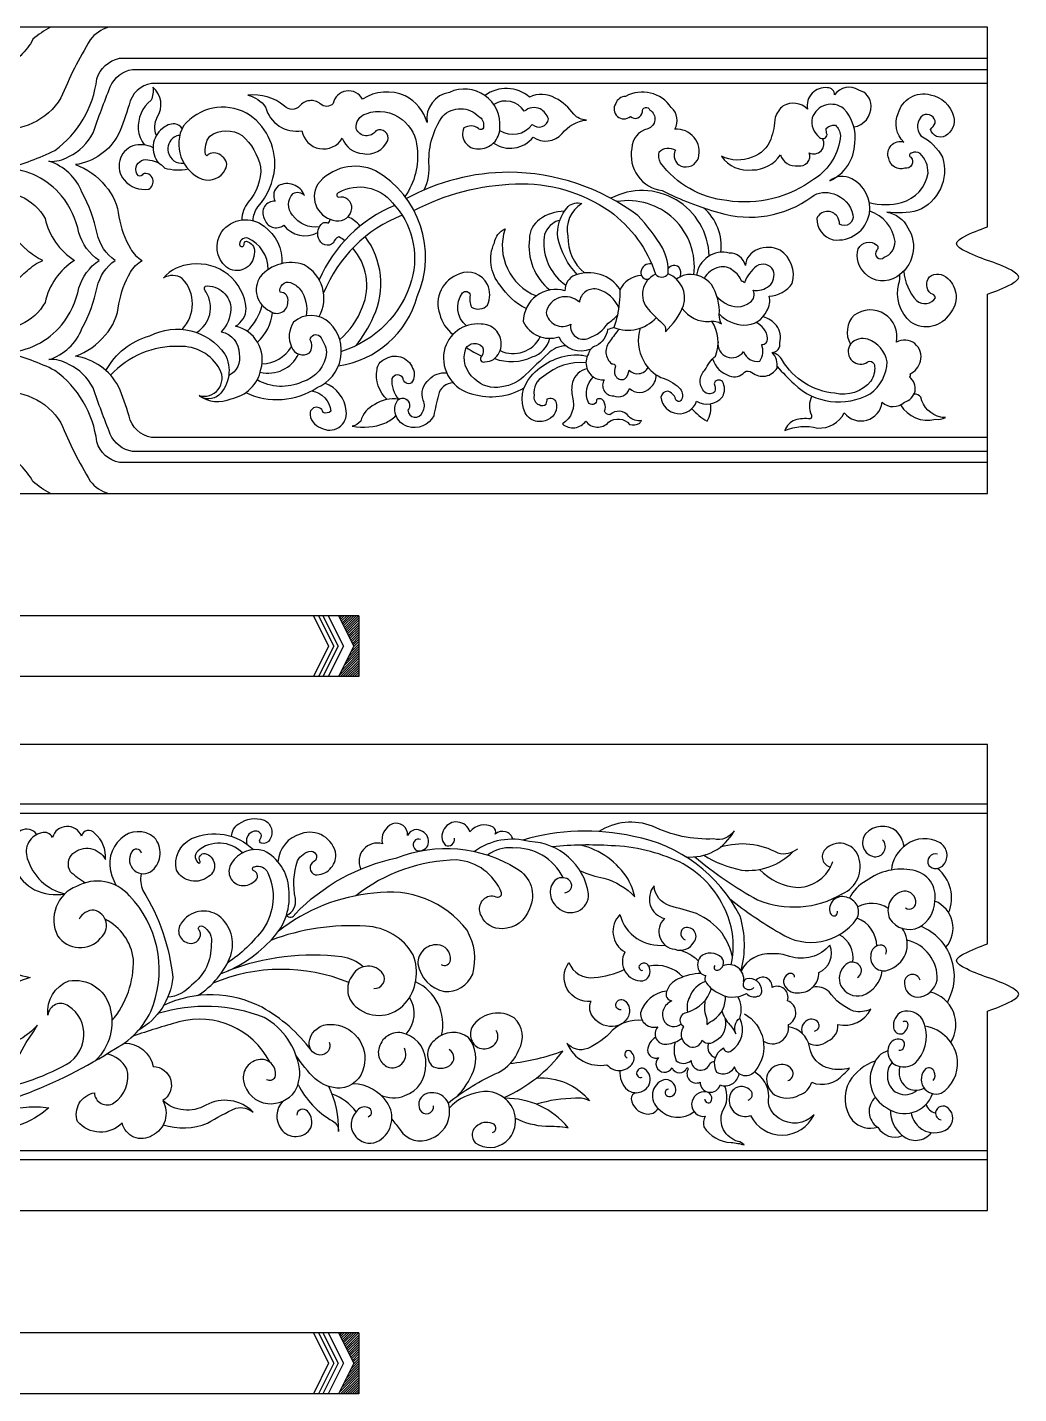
# Model space of a CAD drawing. Extents: x -66030 to 95157, y -13132 to 45879.
# Drawn here: x -49981 to -48918, y 3182 to 4647 of the extents above; entities that cross this region are included whole.
import ezdxf

# ---------------------------------------------------------------- set-up
doc = ezdxf.new("R2010")
doc.units = 0
doc.header["$LTSCALE"] = 100
doc.header["$MEASUREMENT"] = 0
for name, color, linetype in [('3', 11, 'CONTINUOUS'), ('4', 121, 'CONTINUOUS'), ('BH', 21, 'CONTINUOUS')]:
    doc.layers.add(name, color=color, linetype=linetype)

# ---------------------------------------------------------------- blocks, each defined once
blk = doc.blocks.new('A$C25FC26D3')
at = {"layer": '3'}
for points in [[(1445.2, 500, 0.063901), (1426.2, 487.1, -0.077338), (1413.1, 469.9, -0.279487), (1356.4, 453.8, -0.42052), (1261.9, 415.9, -0.234059), (1206.7, 384.8, -0.234059)], [(1507.2, 500, 0.154881), (1487.6, 486.6, 0.038949), (1456.3, 424.2, -0.304491), (1385.5, 391.7, -0.320051), (1336.3, 358.4, -0.229609), (1386.6, 319.5, -0.234101), (1413.3, 318.6, -0.168456), (1439.2, 295, 0.194025), (1470.7, 250, 0.194025), (1439.2, 205, -0.168456), (1413.3, 181.4, -0.234101), (1386.6, 180.5, -0.229609), (1336.3, 141.6, -0.320051), (1385.5, 108.3, -0.304491), (1456.3, 75.8, 0.038949), (1487.6, 13.4, 0.154881), (1507.2, 0)], [(2450, 0), (2450, 214, 0.033865), (2475.6, 224.6, 0.043189), (2481.4, 228.7, 0.176583), (2483.3, 232, 0.176583), (2481.4, 235.3, 0.043189), (2475.6, 239.4, 0.033865), (2450, 250, -0.033865), (2424.4, 260.6, -0.043189), (2418.6, 264.7, -0.176583), (2416.7, 268, -0.176583), (2418.6, 271.3, -0.043189), (2424.4, 275.4, -0.033865), (2450, 286), (2450, 500)], [(2450, 33.2), (1519, 33.2, -0.271564), (1494.7, 55.3, 0.209536), (1449.7, 132, 0.054204), (1398, 151.2, 0.207878), (1457, 180.7, 0.118708), (1475.5, 220.5, -0.169057), (1497.1, 250, -0.169057), (1475.5, 279.5, 0.118708), (1457, 319.3, 0.207878), (1398, 348.8, 0.054204), (1449.7, 368, 0.209536), (1494.7, 444.7, -0.271564), (1519, 466.8), (2450, 466.8)], [(2450, 45.2), (1532.9, 45.2, -0.259185), (1509.2, 63.7, -0.012085), (1490.7, 113.3, 0.172957), (1464.7, 138.4, 0.170644), (1443.3, 143.6, 0.226766), (1478.8, 176.9, 0.071852), (1495.1, 221.3, -0.186224), (1514.3, 250, -0.186224), (1495.1, 278.7, 0.071852), (1478.8, 323.1, 0.226766), (1443.3, 356.4, 0.170644), (1464.7, 361.6, 0.172957), (1490.7, 386.7, -0.012085), (1509.2, 436.3, -0.259185), (1532.9, 454.8), (2450, 454.8)], [(2450, 439.8), (1553.5, 439.8, 0.31053), (1529.3, 416.9, -0.030939), (1518.1, 385.3, -0.237288), (1471.7, 352.7, -0.141304), (1503.8, 330, -0.162066), (1518.4, 296.7, 0.091476), (1530.8, 262.7, 0.14586), (1543.5, 250)], [(1558.6, 384.1, -0.213533), (1559.6, 403.7, 0.376344), (1554.8, 435.7, -0.150487), (1552.9, 421.8, 0.248638), (1539.2, 390.5, 0.143676), (1545.8, 373.8, 0.143676)], [(1845.8, 325.6, 0.134894), (1850.9, 354.8, -0.160294), (1865.7, 404.8, -0.420187), (1904.3, 404.4, -0.317639), (1909.4, 394.2, -0.849942), (1903.9, 391.6, 0.298764), (1888.2, 392.1, 0.554036), (1903.9, 369.6, 0.42989), (1926.8, 392.1, 0.58171), (1872.9, 430.2, 0.411809), (1848.8, 398, 0.214338), (1825.4, 426.4, 0.253833), (1779.6, 423, 0.702465), (1748.2, 418.3, -0.413817), (1734.3, 417.9, 0.421533), (1712.2, 415.4, -0.421635), (1696.1, 415.4, 0.204254), (1656.6, 427.2, -0.185609), (1675.7, 414.5, 0.393751), (1714.7, 389.1, 0.701255), (1758, 381.1, 0.309267), (1780.1, 364.5, 0.340997), (1806.8, 378.5, 0.668349), (1794.1, 389.1, -0.605903), (1772.8, 391.2, -0.365794), (1783.5, 407.3, -0.27201), (1822, 401, -0.219736), (1838.2, 370.5, -0.185843), (1825.1, 318.6)], [(1920.2, 375.9, 0.398276), (1962.7, 382.3, 0.392407), (1993.6, 386, -0.200283), (2019.7, 400.5, -0.200654), (2006.2, 406.7, 0.114422), (1986.4, 424.1, 0.238724), (1958.7, 425.2, 0.350836), (1911, 426.8)], [(2306.6, 393.1, 0.375928), (2325, 415.7, 0.346821), (2311.7, 432.6, 0.399856), (2285.8, 427.7, 0.439976), (2278.4, 435.1, 0.51266), (2256.8, 412.3, 0.331056), (2230.9, 415.7, 0.145097), (2222, 403.4, -0.07437), (2217.4, 380, -0.236457), (2197.6, 360.9, -0.224187), (2164.6, 361.8, 0.285109), (2197.6, 347, 0.249242), (2227.9, 363.3, 0.389085), (2246.7, 351.6, 0.597111), (2258.7, 365.5, 0.752816), (2273, 380.6)], [(2323.1, 312, 0.128695), (2357.6, 312.2, 0.299639), (2386.1, 343.7, 0.208807), (2377.6, 364.7, 0.290671), (2368.5, 365, 0.902692), (2367.8, 360.6, -0.694522), (2361.3, 348.8, -0.449502), (2344.1, 359.3, -0.643597), (2360.3, 376.9, -0.32547), (2354.2, 407.7, -0.414933), (2388.5, 427.7, -0.288434), (2413.5, 404.6, -0.344732), (2404.7, 383.7, -0.501188), (2388.8, 390.4, 0.039024), (2393.9, 397.2, 0.547834), (2380.7, 405.7, 0.41281), (2378.3, 383.7, -0.145937), (2401.7, 360.6, -0.38769), (2374.9, 303.4, -0.085067), (2342, 301.7, -0.248769), (2364.4, 285.1, -0.420492), (2352.5, 232.4, -0.360915), (2318.7, 236, -0.287271), (2311.3, 262.6, -0.484361), (2331.1, 266.5, -0.489561), (2331.1, 261.1, 0.977299), (2339.2, 253.4, 0.317258), (2350.7, 270.3, 0.286709), (2323.6, 302.9, 0.286709)], [(1662.3, 292.6, -0.166822), (1667.5, 307.5, 0.157009), (1685.5, 349.5, 0.278626), (1655.4, 407.9, 0.358517), (1587.6, 394.2, 0.449656), (1607.8, 337.1, 0.373719), (1632.4, 347.5, 0.414596), (1629.3, 361.4, 0.347415), (1614.3, 363.7, -0.94604), (1611.4, 363.7, -0.203526), (1615.8, 383.4, -0.298038), (1650.7, 384, -0.149954), (1670.4, 350.3, -0.203798), (1656.9, 312.6, 0.157159), (1650.2, 293.4)], [(1926.7, 389.5, 0.399924), (1961.7, 395.9, 0.618507), (1979.1, 401.8, 0.159471), (1970.3, 412.6, 0.283903), (1953.1, 409.9, 0.412299), (1920.3, 417.3)], [(1085.3, 181.5, 0.251137), (1082.8, 138.6, 0.305137), (1146.4, 98.5, 0.328859), (1229.4, 144.1, 0.210172), (1299.2, 153.8, 0.282935), (1322, 194.5, 0.312126), (1393.2, 213.1, -0.022275), (1420, 238.9, -0.089845), (1436.9, 250, -0.089845), (1420, 261.1, -0.022275), (1393.2, 286.9, 0.312126), (1322, 305.5, 0.282935), (1299.2, 346.2, 0.210172), (1229.4, 355.9, 0.328859), (1146.4, 401.5, 0.305137), (1082.8, 361.4, 0.251137), (1085.3, 318.5)], [(1586.1, 391.3, 0.220458), (1578.5, 396.6, 0.196203), (1565.1, 391.3, 0.429328), (1561.1, 354.5, 0.429328)], [(1583.7, 383.9, 0.169887), (1577.6, 382.2, 0.312252), (1571.3, 366, 0.378394), (1588.1, 354.2, 0.378394)], [(1555, 370.9, 0.195773), (1533.5, 372.9, 0.519225), (1524, 336.3, 0.258592), (1550.5, 326.5, 0.346856), (1554.7, 337.2, 0.448737), (1543.9, 342.6, -0.468093), (1539.5, 340.8, -0.293945), (1536.8, 350.3, -0.431106), (1551.7, 357.4, -0.204677), (1567.5, 349.1, 0.122543), (1592.5, 348.1)], [(1753.8, 136.9, 0.297989), (1838.4, 211.3, 0.381174), (1793.7, 346.1, 0.348879), (1731.2, 331.3, 0.538766), (1751.2, 292.6, 0.43962), (1768.1, 305.6, 0.530417), (1753.7, 317.5, -0.603494), (1754.5, 323.2, -0.363855), (1811.7, 311.9, -0.262507), (1832.3, 228.9, -0.253495), (1757, 152.5)], [(1834.7, 303.6, -0.111303), (1943.7, 332.1, -0.164272), (2044.7, 302.7, -0.161074), (2093.8, 235.1, 0.46694), (2107.5, 235.6, 0.138476), (2101.2, 263.4, 0.059476), (2074.9, 298.1, 0.161347), (1936.6, 344.5, 0.124807), (1826.8, 316.3, 0.124807)], [(1733.4, 286, -0.28092), (1704.7, 298.4, -0.382229), (1705.1, 321.8, -0.36243), (1717.3, 319.8, 0.448594), (1689.3, 330, 0.36323), (1686, 313.5, 0.595101), (1674.3, 295.1, 0.540537), (1695.1, 287.7, 0.363786), (1731.6, 279.8, 0.363786)], [(2010, 234.9, -0.141838), (1989.2, 274.2, -0.218101), (2000.1, 307.9, -0.26284), (2015, 310.9, 0.332061), (1999.9, 275.9, 0.235784), (2017.8, 236.6, 0.235784)], [(1678.6, 240.3, 0.297208), (1656.5, 273.9, 0.567859), (1648, 265.8, 0.742251), (1652.8, 267.9, -0.738159), (1656.5, 270, -0.412978), (1663.5, 256.7, -0.603257), (1633.7, 242.9, -0.387048), (1628.8, 280.9, -0.424574), (1674.1, 286.7, -0.250724), (1693.2, 246.7)], [(1760.4, 271.3, 0.05024), (1754.3, 275.2, 0.29949), (1748.7, 268.7, -0.565746), (1732.5, 274, -0.324822), (1736.8, 290, -0.296458), (1742.7, 289.9, 0.142663), (1744.9, 294)], [(1996.1, 302.7, 0.15422), (1969.6, 294, 0.243951), (1958.6, 273.1, 0.25959), (1980.4, 218.3)], [(1955.1, 198.3, -0.129725), (1927.2, 223.4, -0.292433), (1921.1, 269, -0.255113), (1932.5, 283.8, 0.399576), (1966.2, 212, 0.399576)], [(1991.2, 292.9, 0.182031), (1983.3, 289.4, 0.265692), (1974.1, 268.9, 0.246047), (1997.6, 223.5, 0.246047)], [(1771.9, 158.2, 0.075371), (1791.6, 189.8, 0.273595), (1782.6, 275.5, 0.273595)], [(2162.3, 192.3, 0.186788), (2188.6, 180.7, 0.305172), (2213.2, 196, 0.203153), (2215.8, 211.8, 0.239384), (2240.4, 225.4, 0.330266), (2227.4, 261, 0.22113), (2203.3, 261.6, 0.30838), (2190.3, 244.6, 0.35486), (2173, 257.9, 0.448037), (2137.8, 234.2)], [(2450, 60.2), (1553.5, 60.2, -0.31053), (1529.3, 83.1, 0.030939), (1518.1, 114.7, 0.237288), (1471.7, 147.3, 0.141304), (1503.8, 170, 0.162066), (1518.4, 203.3, -0.091476), (1530.8, 237.3, -0.14586), (1543.5, 250)], [(1755.2, 165.1, 0.127637), (1779.7, 200.1, 0.285096), (1769.2, 263.3, 0.285096)], [(1733.2, 189.8, 0.41705), (1717, 245.3, 0.310471), (1669.9, 232.4, 0.457317), (1680.1, 195.9, 0.642097), (1699.7, 205.6, 0.490214), (1691.2, 215.8, -0.579391), (1702.4, 226.4, -0.120874), (1712.8, 219, -0.206907), (1719.2, 190.5)], [(1891, 179.9, -0.40708), (1886.9, 215.1, -0.657211), (1895, 212.8, 0.155066), (1896.6, 199.8, 0.341793), (1913.8, 202.1, 0.220549), (1913.5, 224.2, 0.403876), (1883.6, 235.5, 0.423964), (1862.5, 192.3, 0.17256), (1876.7, 170.7, 0.085484)], [(2056, 218.7, 0.349691), (2007.7, 234.2, 0.323199), (1996.7, 217.5, 0.495392), (1952, 184.5, 0.381924), (1990.1, 168.1, 0.408337), (2024.9, 155.3, 0.408337)], [(2089.6, 246.4, 0.401731), (2078.1, 237.9, 0.536729), (2086.5, 230)], [(2093.8, 235.1, 0.515477), (2086.2, 197.5, 0.036942), (2103.6, 180.4, -0.123227), (2104.4, 173.5, 0.104948), (2123.9, 201.5, 0.390318), (2107.5, 235.6)], [(2122.6, 198.5, 0.262902), (2151.6, 184.5, -0.221034), (2164.7, 181.9, -0.108916), (2162.2, 191.5, 0.156769), (2153.9, 224.1, 0.250609), (2128.3, 234.8, 0.128076), (2116.3, 230)], [(2159.9, 211.1, 0.078164), (2168.7, 204.1, 0.321498), (2195.2, 205.1, 0.393404), (2198.5, 218, 0.211952), (2215.8, 222.7, 0.319362), (2219.9, 239.4, 0.449614), (2202.3, 243.9, 0.128752), (2189.1, 226.1, 0.221753), (2186.1, 227.7, 0.159938), (2177.1, 239, 0.249081), (2162.1, 242.6, 0.219972), (2146.1, 230.8, 0.219972)], [(2360, 238.5, 0.162249), (2373.8, 206.9, 0.441203), (2394.2, 209.9, 0.26138), (2389, 214.6, -0.406142), (2387.6, 232.3, -0.382888), (2407.2, 230.7, -0.4191), (2409.3, 192.9, -0.428969), (2367.7, 183.8, -0.292185), (2354.9, 225.1, 0.077345), (2355.9, 234.8)], [(1601.7, 172.6, 0.413442), (1611.9, 215.9, -0.303022), (1610.8, 222.5, -0.442671), (1638.6, 197.4, -0.168138), (1628.2, 173.5, -0.351444), (1647.3, 150.1, -0.347783), (1636.1, 126.4)], [(2078.6, 233.8, 0.278843), (2055.7, 218.2, -0.049922), (2054.9, 204.4, -0.065878), (2049.2, 178, 0.310334), (2094.6, 188.6, 0.310334)], [(2054.4, 199.5, 0.224091), (2032.6, 218.8, 0.469806), (2012.2, 205.1, 0.587384), (1976.5, 194.3, 0.527889), (2002.9, 181.5, 0.602538), (2022.2, 166.7, 0.16942), (2043, 182.8, 0.073381), (2052.9, 191, 0.073381)], [(1654.5, 108.3, 0.26402), (1731, 113.7, 0.529162), (1744.7, 182.8, 0.396512), (1705.8, 183.8, 0.263398), (1703.5, 157.2, 0.477532), (1722.7, 150.8, 0.282621), (1723.6, 165, -0.647451), (1733.7, 168.7, -0.138917), (1741.1, 151.7, -0.312704), (1714.9, 119.7, -0.239822), (1666.6, 121.8)], [(2261.5, 104.5, 0.227905), (2261, 84.2, -0.26578), (2259.9, 80.1, 0.095189), (2243.3, 78.8, 0.211085), (2232.4, 67.6, -0.160931), (2267.6, 70.3, 0.295493), (2296.3, 86.4, 0.661626), (2336.9, 97.9, 0.401811), (2360.7, 98.1, 0.646453), (2366.1, 125.1, 0.608036), (2366.7, 128.2, 0.224533), (2377.9, 141.9, 0.668144), (2352.1, 162.4, 0.696033), (2307, 191.2, 0.350927), (2303, 160.3, 0.754801), (2319.5, 139.7, -0.752899), (2328.8, 136.3, -0.163201), (2324.8, 120.7, -0.286468), (2286, 107.5, -0.233956), (2229.9, 142.7, 0.250885), (2218.8, 151.1, 0.250885)], [(1504.5, 131.9, -0.205617), (1551.5, 169.1, -0.375932), (1632.1, 149.6, -0.331466), (1625.5, 105.5, -0.354298), (1604.3, 105, 0.667135), (1626.6, 133.2, 0.289018), (1583.1, 157.7, 0.221212), (1509.5, 126.9, 0.221212)], [(1997.9, 158.5, 0.187383), (1978.6, 150.1, 0.004352), (1954.9, 127.7, -0.180701), (1928.9, 114.4, -0.255144), (1899.7, 123.1, -0.322864), (1890.4, 155.5, -0.507435), (1908.2, 157.5, -0.252554), (1907.4, 147.1, 0.917092), (1910.9, 141.4, 0.111403), (1920.2, 143.8, 0.233437), (1928.4, 160.5, 0.424292), (1906.8, 181.7, 0.38495), (1867.2, 152.8, 0.407663), (1897.8, 106.7, 0.206351), (1952.9, 113.3, 0.206351)], [(2049.2, 178, 0.008579), (2042.5, 175.8, -0.24531), (2030.2, 158.5, 0.278484), (2021.9, 149.7, 0.220605), (2020.2, 134.6, 0.357227), (2039, 122.1, 0.612518), (2048.8, 104.8, 0.450948), (2065.9, 112.8, 0.420661), (2088, 113.3, 0.227618), (2094.7, 127.2)], [(2054.9, 176.3, 0.029129), (2045.2, 163.7, 0.431938), (2046.9, 139, -0.374076), (2051.1, 136.7, 0.215925), (2050.7, 126.7, 0.409487), (2060.8, 122.9, 0.188793), (2065.5, 132.4, 0.51279), (2085.8, 135.2, 0.51279)], [(2077.4, 177.4, 0.211488), (2081.3, 142.1, 0.167463), (2099.4, 124.6, -0.117147), (2119.2, 113.5, -0.323772), (2121.7, 100.7, -0.697974), (2115.4, 101.4, 0.255972), (2106.8, 109.8, 0.360905), (2099.7, 103.4, 0.812824), (2137.9, 99.1, 0.382432), (2165.6, 103.9, 0.274879), (2165.6, 120.1, 0.61771), (2156.7, 117.5, -0.23331), (2157.4, 109.6, -0.420419), (2146.9, 108.6, -0.427663), (2146.9, 132.5, -0.082775), (2158, 147.4, 0.241965), (2154.3, 184.9)], [(2155, 144.4, 0.241687), (2173, 126.3, 0.316125), (2189.2, 130.1, -0.353001), (2197.3, 129.8, 0.459807), (2224.2, 134.6, 0.248015), (2218.8, 151.1, 0.433737), (2227.2, 161.7, 0.214819), (2223.6, 180.2, 0.143346), (2209.2, 189.7, 0.143346)], [(2160.9, 162.6, 0.796339), (2188.2, 152.3, 0.375047), (2205.7, 142, 0.235401), (2207.7, 159.7, 0.455726), (2214, 166.5, 0.275026), (2201.4, 183.5)], [(2224.4, 136.1, 0.020587), (2242.4, 117.5, 0.328802), (2324, 107.1, 0.230162), (2342.3, 141.3, 0.270385), (2321.7, 165.4, 0.300067), (2303, 160.3, 0.300067)], [(1806, 100.9, -0.259815), (1795.2, 133.1, -0.287895), (1803, 143.8, -0.483814), (1833.4, 134.6, -0.291959), (1832.2, 118.6, -0.591955), (1823.2, 123.9, 0.584601), (1811, 123.3, 0.203384), (1818.4, 101.1, 0.203384)], [(2019.3, 140.3, 0.200596), (1974.1, 125.8, 0.333152), (1963.8, 105.3, 0.422156), (1968.9, 95.4, 0.350458), (1976.6, 96, 0.123224), (1977.6, 101.5, -0.499709), (1987.2, 97.6, -0.365592), (1978.9, 79.6, -0.424604), (1954.1, 86.4, -0.302094), (1960.2, 125.5, -0.199025), (2006.5, 148.9, -0.073607), (2020.6, 147.2)], [(2020.5, 133.8, 0.273738), (2004.8, 119.4, 0.112477), (2004.8, 103.4, -0.334902), (1994.1, 74.6, 0.446555), (2019.1, 77.8, 0.487548), (2043.5, 76.5, -0.398726), (2066.1, 74.2, 0.212959), (2077, 75.5, -0.05817), (2078.9, 78.2, -0.222053), (2065.3, 82.5, 0.45725), (2045, 84.6, -0.307131), (2039, 88.5, 0.280559), (2039, 97, 0.430078), (2033, 101.7, 0.54923), (2030.6, 99.4, -0.699254), (2021.9, 97.7, -0.309926), (2027.2, 125.1)], [(1725.1, 110.2, -0.335972), (1745.7, 88.3, -0.28656), (1737.3, 86.9, 0.258655), (1733.2, 92, 0.448831), (1723.4, 87.2, 0.350376), (1735.1, 70.6, 0.636712), (1762.2, 88.5, 0.289626), (1739.2, 118.3, 0.289626)], [(1876.8, 118.9, 0.339452), (1861, 105.5, 0.006947), (1856, 83.5, -0.367352), (1828, 71.8, -0.302875), (1814.3, 89.1, -0.212611), (1818.2, 101, -0.559347), (1830.1, 95.4, -0.2425), (1828.3, 89.4, 0.847991), (1843.8, 87.3, 0.263682), (1844.7, 100.1, -0.319032), (1851.2, 122.4, -0.247529), (1870, 129.3)], [(1445.2, 0, -0.063901), (1426.2, 12.9, 0.077338), (1413.1, 30.1, 0.279487), (1356.4, 46.2, 0.42052), (1261.9, 84.1, 0.234059), (1206.7, 115.2, 0.234059)], [(2356.6, 95.2, 0.334614), (2394, 79.7, 0.168354), (2404.9, 81.6, -0.13781), (2399.9, 82.1, -0.304596), (2378.4, 103.3, 0.275225), (2371.1, 106.7, 0.275225)], [(1818.2, 101, 0.200333), (1792.8, 95.4, 0.213108), (1777.7, 77.8, -0.172107), (1768.7, 72.1, 0.135325), (1803.6, 75.4, 0.079749), (1815.5, 83.7)], [(2132.8, 91, 0.091359), (2149.1, 77.8, 0.209505), (2152.7, 96.2, 0.209505)]]:
    blk.add_lwpolyline(points, format="xyb", dxfattribs=at)
blk.add_lwpolyline([(2061.7, 425.9, 0.308686), (2051.2, 418.3, 0.886212), (2066.9, 404.5, 0.633788), (2079.8, 409.3, -0.949541), (2087.9, 411.2, -0.640442), (2085.5, 391.2, 0.34925), (2068.4, 370.2, 0.432162), (2100.8, 325, 0.047426), (2161.9, 301.3, 0.237763), (2261.4, 318.3, -0.250391), (2284.9, 321.3, -0.267971), (2305.6, 299, -0.658243), (2291.2, 288.8, 0.167793), (2288.5, 297.3, 0.583104), (2266.9, 295.1, 0.361597), (2284.3, 272.2, 0.400847), (2323.2, 300.1, 0.325386), (2304.2, 337.6, 0.297179), (2280.7, 335.4, 0.289445), (2307.5, 375.6, 0.233191), (2295.7, 412.7, 0.518867), (2261.9, 403, 0.288901), (2269.8, 381.8, 0.621283), (2277.8, 385, -0.112314), (2277, 391.3, -0.284456), (2286.8, 394.9, -0.185022), (2292.1, 384, -0.232142), (2264.2, 337.4, -0.19958), (2170.3, 314.1, -0.209574), (2099.2, 354.8, -0.167296), (2097.9, 366.4, -0.364124), (2115.1, 368.3, 0.438121), (2121.2, 351.2, 0.422678), (2139.8, 359.8, 0.522864), (2114.6, 390.7, 0.348691), (2110.8, 414, 0.386913)], format="xyb", close=True, dxfattribs=at)
for centre, radius, start, end in [((2079.4, 252.8), 72.1, 1.6008, 117.6603), ((1871.5, 169.9), 150.4, 112.3527, 156.7834), ((2064.6, 243.2), 70.9, 353.1397, 99.8839), ((1876.5, 159.4), 149.3, 111.3608, 158.0977), ((1750.2, 265.1), 34.5, 39.17, 66.4116), ((2110.9, 265.4), 53.5, 352.8213, 50.0395), ((1598.4, 203.4), 42.5, 93.0266, 139.2227), ((1602.9, 194.1), 52.2, 4.8959, 97.452), ((2113.9, 237.1), 7.6, 48.6657, 147.3156), ((2111.2, 236.4), 10, 336.5957, 39.5623), ((1575.8, 215.4), 18.5, 55.3954, 121.5113), ((1558.3, 203.4), 39, 315.4996, 44.2062), ((1631.7, 199.5), 23.3, 300.4887, 357.5343), ((1617.4, 215.4), 56.3, 312.9708, 346.0998), ((1633, 199.9), 50.6, 312.1938, 353.3589), ((1635.3, 143.5), 36.9, 343.883, 77.0971), ((1941.3, 182.5), 32.4, 244.1991, 333.6221), ((1954, 172.5), 27.1, 286.4895, 347.2019), ((1678.4, 165.3), 36.2, 256.564, 334.3062), ((1670, 178.6), 39.7, 272.713, 327.4032), ((1936.1, 217.6), 75.7, 233.5983, 247.8821), ((1939.2, 195.1), 53.5, 250.4027, 294.8688), ((1631.7, 140.9), 39.8, 280.0358, 348.9288), ((1624.4, 134), 35.3, 235.3319, 293.7981), ((1518.5, 37.5), 39.2, 286.8676, 287.0648)]:
    blk.add_arc(centre, radius, start, end, dxfattribs=at)
at = {"layer": '4'}
blk.add_lwpolyline([(2450, 500), (0, 500), (0, 0), (2450, 0)], dxfattribs=at)
blk = doc.blocks.new('A$C4CCE1407')
at = {"layer": '3'}
for p, q in [((1101.2, 65.3), (0, 65.3)), ((1058.2, 65.3), (1052.6, 65.3)), ((1052.6, 65.3), (1068.9, 32.6)), ((1058.2, 65.3), (1074.5, 32.6)), ((1068.4, 65.3), (1062.8, 65.3)), ((1062.8, 65.3), (1079.1, 32.6)), ((1068.4, 65.3), (1084.7, 32.6)), ((1101.2, 65.3), (1079.6, 65.3)), ((1079.6, 65.3), (1095.9, 32.6)), ((1101.2, 65.3), (1101.2, 0)), ((1068.9, 32.6), (1052.6, 0)), ((1074.5, 32.6), (1058.2, 0)), ((1079.1, 32.6), (1062.8, 0)), ((1084.7, 32.6), (1068.4, 0)), ((1095.9, 32.6), (1079.6, 0)), ((1101.2, 0), (0, 0)), ((1058.2, 0), (1052.6, 0)), ((1068.4, 0), (1062.8, 0)), ((1101.2, 0), (1079.6, 0))]:
    blk.add_line(p, q, dxfattribs=at)
at = {"layer": 'BH'}
for p, q in [((1080, 64.6), (1080.6, 65.3)), ((1080.8, 62.9), (1083.2, 65.3)), ((1081.7, 61.2), (1085.7, 65.3)), ((1082.5, 59.5), (1088.3, 65.3)), ((1083.3, 57.8), (1090.8, 65.3)), ((1084.2, 56.1), (1093.4, 65.3)), ((1085, 54.4), (1095.9, 65.3)), ((1085.9, 52.7), (1098.4, 65.3)), ((1086.7, 51), (1101, 65.3)), ((1087.6, 49.3), (1101.2, 62.9)), ((1088.4, 47.6), (1101.2, 60.4)), ((1089.3, 45.9), (1101.2, 57.8)), ((1090.1, 44.2), (1101.2, 55.3)), ((1091, 42.5), (1101.2, 52.8)), ((1091.8, 40.8), (1101.2, 50.2)), ((1092.7, 39.1), (1101.2, 47.7)), ((1093.5, 37.4), (1101.2, 45.1)), ((1087.9, 16.5), (1101.2, 29.8)), ((1090.4, 21.6), (1101.2, 32.4)), ((1093, 26.7), (1101.2, 34.9)), ((1094.4, 35.7), (1101.2, 42.6)), ((1095.2, 34), (1101.2, 40)), ((1095.5, 31.8), (1101.2, 37.5)), ((1080.2, 1.2), (1101.2, 22.2)), ((1081.6, 0), (1101.2, 19.7)), ((1082.8, 6.3), (1101.2, 24.8)), ((1084.1, 0), (1101.2, 17.1)), ((1085.3, 11.4), (1101.2, 27.3)), ((1086.7, 0), (1101.2, 14.6)), ((1089.2, 0), (1101.2, 12)), ((1091.7, 0), (1101.2, 9.5)), ((1094.3, 0), (1101.2, 6.9)), ((1096.8, 0), (1101.2, 4.4)), ((1099.4, 0), (1101.2, 1.8))]:
    blk.add_line(p, q, dxfattribs=at)
blk = doc.blocks.new('A$C65046564')
at = {"layer": '3'}
for points in [[(2450, 0), (2450, 214, 0.033865), (2475.6, 224.6, 0.043189), (2481.4, 228.7, 0.176583), (2483.3, 232, 0.176583), (2481.4, 235.3, 0.043189), (2475.6, 239.4, 0.033865), (2450, 250, -0.033865), (2424.4, 260.6, -0.043189), (2418.6, 264.7, -0.176583), (2416.7, 268, -0.176583), (2418.6, 271.3, -0.043189), (2424.4, 275.4, -0.033865), (2450, 286), (2450, 500)], [(2450, 435.8), (1133.1, 435.8, -0.239573), (1202.9, 373.8, -0.265326), (1274.7, 347.1, -0.02944), (1354.6, 273.9, 0.191297), (1397.8, 250, 0.151154), (1354.6, 216.7, -0.02944), (1274.7, 143.5, -0.265326), (1202.9, 116.8, -0.239573), (1133.1, 54.8), (2450, 54.8)], [(2450, 426), (1178.8, 426, -0.110823), (1210.4, 386.7, -0.233724), (1283.2, 355.7, -0.02928), (1363.6, 281.9, 0.152533), (1423.3, 250, 0.160441), (1363.9, 209, -0.029402), (1283.2, 134.9, -0.233724), (1210.4, 103.9, -0.110823), (1178.8, 64.6), (2450, 64.6)], [(1430.2, 403.6, 0.381686), (1413.2, 407.5, -0.24553), (1387, 403.6, 0.395626), (1364.7, 402.7, -0.386931), (1298.8, 412.4, 0.324623), (1353.6, 379.4, -0.523372), (1370.1, 375, 0.346933), (1407.4, 365.8, 0.15955), (1427.8, 344, 0.150496), (1460.3, 339.6)], [(1482.4, 351.1, -0.058663), (1466.6, 363.4, -0.363217), (1469, 382.8, -0.489354), (1503.9, 376.5, 0.252065), (1492.3, 404.6, 0.615434), (1478.2, 401.7, 0.715396), (1447.2, 400.2, 0.375493), (1435.5, 405.1, 0.456922), (1420.2, 377.7, 0.267337), (1460.3, 339.6, 0.173345)], [(1639.3, 401.2, -0.262696), (1647.1, 414.7, -0.255547), (1674.1, 418.6, -0.464128), (1680.3, 398, -0.36601), (1671.2, 394, -0.449393), (1669.4, 397.6, 0.2437), (1671, 403.8, 0.400194), (1660.9, 405.9, 0.36246), (1655.7, 392.9, 0.231207)], [(1841.7, 398, 0.366906), (1835.3, 396.1, 0.567913), (1839.7, 385.7, 0.336365), (1850.2, 392.9, 0.342962), (1844, 406.6, 0.459009), (1828, 402.4, 0.528623), (1811.8, 414.7, 0.372244), (1801, 393.4, 0.640921), (1777.7, 366.3)], [(1940.9, 398.2, 0.559648), (1922, 403.7, 0.355116), (1919.7, 411.2, 0.353933), (1894.8, 406.3, 0.64064), (1867.2, 409.4, 0.34022), (1868.5, 391.6, 0.610661), (1878.2, 399.3)], [(2126.3, 379.4, 0.303325), (2178.3, 407.2, -0.325726), (2156.2, 398.6, -0.12578), (2090.7, 412.2, 0.236539), (2033, 406.5)], [(2360.5, 390.8, 0.126968), (2352.4, 406.8, 0.397663), (2319.2, 404.1, 0.565645), (2328.3, 379.4, 0.695833), (2337.4, 397.7)], [(1542.8, 383.4, 0.700407), (1532, 384.4, 0.862753), (1554.4, 364.9, 0.416975), (1556.3, 400.1, 0.384167), (1520.4, 398.8, 0.30454), (1510.8, 359.1, 0.010618), (1515.1, 348.9, 0.010618)], [(1650.8, 383.6, 0.393652), (1602.9, 385.6, 0.499565), (1604.3, 372.4, 0.633447), (1605.1, 375.1, -0.578255), (1610.6, 382.9, -0.66811), (1614.5, 358.3, -0.466201), (1580.2, 364.9, -0.352128), (1596.3, 398.9, -0.307813), (1662.7, 387.1)], [(1698, 316.4, 0.33341), (1707.7, 334.7, -0.130041), (1709.8, 375, -0.229663), (1724.5, 385.5, -0.729599), (1727.6, 374.2, 0.672234), (1728.8, 360.1, 0.429473), (1751.2, 381.8, 0.465909), (1713.7, 404.1, 0.321003), (1689, 374)], [(1996.5, 340.9, 0.721428), (2000.6, 355, 0.344929), (1985.7, 353.9, 0.447565), (1989.5, 324.8, 0.673625), (2022.1, 339.6, 0.360865), (1958.7, 395.7, 0.226731), (1899.6, 385.2, 0.226731)], [(2185.6, 257, 0.139196), (2184.6, 315.7, 0.233585), (2070.1, 401.3, 0.125941), (1951.5, 397.3)], [(2396.3, 382.4, 0.659186), (2386.8, 370.1, 0.474093), (2403, 371.2, 0.453569), (2399, 394.4, 0.293799), (2362.6, 392.4, 0.219402), (2346.8, 365.2, 0.219402)], [(1627.9, 254.1, 0.123622), (1683, 291.8, 0.232921), (1700.5, 345.1, 0.268804), (1674, 385.9, 0.343589), (1639, 372.4, 0.502404), (1647.4, 349, 0.250422), (1663.8, 353.3, 0.685857), (1663, 364.3, -0.732705), (1663.8, 368.8, -0.406295), (1678.1, 362.2, -0.26186), (1673.2, 301.9, -0.078133), (1634.8, 265.4)], [(1707.3, 318, -0.151139), (1816.4, 378.2, -0.238092), (1944.8, 366.8, -0.400265), (1958.6, 323.6, -0.317631), (1929.7, 302.3, -0.312858), (1907.1, 316, -0.524082), (1917.2, 337.7, -0.023774), (1924.3, 336.2, 0.489209), (1928.8, 340.7, 0.286231), (1880.9, 376, 0.165493), (1772.5, 337.6, 0.165493)], [(2175.1, 263.6, 0.164375), (2168.8, 322, 0.177218), (2119.4, 373.9, 0.09968), (2046.3, 391.3, 0.041435), (1983.4, 390.1, 0.041435)], [(2012.9, 364.5, 0.064758), (2038.6, 356.4, -0.135567), (2071.6, 336.6, 0.06379), (2064.5, 355.3, 0.195297), (2013.7, 392)], [(2136.1, 379.4, 0.052084), (2203.3, 333.3, 0.233746), (2294, 339.6, 0.395867), (2311.5, 379.7, 0.558372), (2275.7, 387.3, 0.589407), (2281.8, 368.3)], [(2145.6, 381.1, 0.09044), (2186, 365.2, 0.231899), (2241.2, 384.9)], [(2163.7, 390, -0.205525), (2225, 383.5, 0.235862), (2246.4, 388, 0.235862)], [(1362.4, 122, 0.191677), (1415.4, 124, 0.054682), (1514.7, 173.9, 0.191088), (1555.5, 220.9, 0.278634), (1529.9, 337.5, 0.351532), (1472.9, 347.7, 0.441192), (1452.7, 294.8, 0.496552), (1498.8, 292.2, 0.62407), (1492, 322, 0.317183), (1475.8, 312.5)], [(1542.2, 361, 0.146907), (1544.1, 343.1, -0.116547), (1576.1, 249.8, -0.240484), (1539.6, 193.5)], [(2361.8, 324.5, 0.666926), (2373, 332.2, 0.472889), (2357.4, 341.8, 0.439547), (2344.9, 313.2, 0.383084), (2376.5, 303.9, 0.264926), (2393.4, 331.7, 0.419422), (2369.9, 364.9, 0.212816), (2319.8, 353.6, 0.161919), (2301.7, 335.1)], [(1863.9, 263.9, 0.565315), (1874, 268.9, 0.435362), (1860, 285, 0.443683), (1839.1, 264.7, 0.314451), (1867.4, 234.9, 0.323763), (1897.8, 253.4, 0.20387), (1891.7, 300.6, 0.277188), (1791.9, 340.3, 0.146256), (1689.6, 299.7)], [(2176.5, 271.6, 0.091865), (2165.3, 297.4, 0.112589), (2137.9, 318.5, 0.015608), (2109.3, 326.7, -0.305011), (2092.3, 348.1, 0.553179), (2103.5, 313.2, 0.644957), (2114.6, 280.2, 0.371884), (2135, 288, 0.828441), (2123.4, 302.5, 0.580886), (2125.8, 290.4, 0.580886)], [(2173.5, 334.3, 0.03568), (2227.2, 297.7, 0.404182), (2309.8, 313.1, 0.506576), (2298.5, 336, 0.627908), (2281.3, 318.8, 0.98066), (2289, 321.2)], [(1510.9, 203.7, 0.184782), (1534, 269.6, 0.250139), (1503.7, 312.4)], [(1602.8, 230.6, 0.160159), (1638.5, 273.7, 0.312694), (1625.7, 316, 0.424994), (1585.3, 308.2, 0.572645), (1593.7, 286.8, 0.62435), (1605, 300.2, -1.049864), (1607.9, 304.9, -0.362277), (1617.3, 285.5, -0.245432), (1596.4, 241.8, -0.198834), (1570.8, 228.8)], [(1791.8, 238.3, 0.616525), (1801.6, 254, 0.541873), (1769.3, 252.8, 0.442555), (1774.3, 217.3, 0.404483), (1825.4, 222.3, 0.277887), (1833.9, 274.3, 0.256673), (1783.2, 305, 0.10589), (1681.2, 289.8, 0.126469)], [(2340.8, 275.1, 0.453906), (2337, 284.7, 0.448498), (2324.6, 273.1, 0.635062), (2346.4, 259.4, 0.489623), (2358.2, 302.7, 0.489623)], [(2243, 250.5, 0.480331), (2237.3, 254.1, 0.485911), (2232.6, 240.8, 0.313549), (2248.4, 233.6, 0.414417), (2268.9, 255.3, 0.413419), (2280.8, 284.7, -0.302099), (2237.7, 272.5, 0.11242), (2218.3, 275.4, 0.306813), (2185.6, 257, 0.306813)], [(2377.6, 247.1, 0.920531), (2360.8, 243.5, 0.401436), (2374.6, 228.9, 0.34703), (2395.8, 247.1, 0.368964), (2363.6, 289.9, 0.368964)], [(1780.4, 261.4, 0.147755), (1757.6, 272.1, 0.1229), (1635.2, 257.1)], [(2057, 215.2, -0.523058), (2051.6, 222.6, -0.447765), (2060.3, 225.6, -0.286674), (2065.7, 211.2, -0.309407), (2050.9, 197.9, -0.286987), (2027.8, 206.7, -0.318168), (2024.8, 224.3, -0.654586), (2001, 266, 0.357309), (2028.2, 250, 0.094044), (2060.3, 258.4, 0.094044)], [(2060.9, 277.3, 0.586614), (2080.2, 246.3, 0.40799), (2087.8, 258.4, 0.204291), (2084.4, 264.8, 0.303319), (2077, 263.3, 0.750916), (2080.4, 257.7)], [(2157.3, 262.8, 0.736777), (2160.8, 257.9, 0.541922), (2165, 271.1, 0.400691), (2141.7, 271.9, 0.337049), (2141.9, 255.3, 0.195789), (2147.8, 252.1, 0.292532), (2147.3, 245.9, 0.141105), (2160.2, 234, 0.281544), (2191.3, 232.7, 0.280613), (2203.3, 229.8, 0.430083), (2207.7, 235.5, 0.471368), (2191.7, 248.7, 0.467799), (2188.6, 239.6, 0.435646), (2199.4, 239.1)], [(2310.5, 250.1, 0.437798), (2313.3, 262, 0.525311), (2296.3, 262.2, 0.328295), (2292.7, 241.2, 0.346346), (2315.7, 230.7, 0.283643), (2336.9, 257.2, 0.283643)], [(2142.7, 254.4, 0.101), (2118.3, 248.5, 0.225451), (2105.7, 234.8, 0.492022), (2111.4, 224.8, 0.460228), (2103.4, 202.6, 0.426941), (2121.3, 200.2, 0.426941)], [(2209.5, 181.8, 0.664613), (2236.3, 199.4, 0.657378), (2235.4, 225.1, 0.673143), (2218.8, 239.2, 0.740313), (2201.5, 246.9)], [(1346.4, 123.9, -0.047966), (1371.7, 128.2, 0.098152), (1457.1, 154.3, 0.288915), (1480.9, 187, 0.274118), (1464.4, 219.2, 0.58538), (1442.2, 209.7, -0.344868), (1464.8, 246.3, -0.386992), (1508.5, 218.8, -0.282093), (1493.1, 160.6)], [(2168.1, 206.6, -0.381581), (2156.2, 180.8, -0.38861), (2143.6, 182.5, -0.339762), (2132.8, 174.9, -0.515292), (2124.1, 197, -0.697953), (2128.2, 212.9, 0.252595), (2153.8, 238.2, 0.252595)], [(2147.5, 245.6, 0.230346), (2130.5, 229.3, 0.178806), (2128.2, 212.9)], [(2258, 179.6, 0.311384), (2278.4, 181.8, 0.335665), (2289.4, 199.5, 0.349134), (2324.7, 216.1, -0.180066), (2306.2, 214, -0.144981), (2280, 234.6, 0.233785), (2262.6, 239.6, 0.233785)], [(1724.8, 171.7, 0.106463), (1671.9, 218, 0.234468), (1566.4, 220, 0.234468)], [(2146.9, 225.2, 0.129905), (2148.8, 205.2, -0.020844), (2148.9, 199.7, -0.052746), (2156.5, 204.6, 0.247028), (2169, 230)], [(2165, 214.1, 0.115398), (2173.6, 199.2, -0.052553), (2180.1, 189.6, -0.179384), (2179.4, 198.7, -0.242013), (2184.3, 206.4, 0.218326), (2182.1, 229.4, 0.218326)], [(1680.1, 159.6, 0.351803), (1582.7, 202.4, 0.008596), (1533.5, 187.2, 0.008596)], [(1676.8, 140.7, 0.448694), (1685.8, 143.2, 0.534157), (1669.8, 161.9, 0.443606), (1651.9, 139.2, 0.332557), (1678, 114.7, 0.253618), (1707.2, 127.7, 0.155192), (1712.1, 151.9, 0.229297), (1674.1, 207.2, 0.167532), (1560.3, 211.3)], [(1871.4, 115.1, -0.071352), (1925.5, 148.1, 0.173392), (1947.4, 172.3, 0.350202), (1942.1, 206.8, 0.380206), (1899, 199.6, 0.49907), (1905.2, 174.1, 0.235861), (1920, 177.1, 0.393832), (1923, 193, 0.393832)], [(2189.1, 211, -0.465934), (2201, 150.3, -0.687345), (2178.7, 154.3, -0.441657), (2159.7, 148.2, -0.409633), (2166.8, 174.5, 0.596425), (2174.9, 171.3, 0.381034), (2184.3, 206.4, 0.381034)], [(2264.5, 192.6, 0.51491), (2268.6, 201.4, 0.378092), (2256.8, 204.1, 0.386084), (2251.2, 190)], [(2354.7, 172.2, 0.465559), (2360.5, 176.3, 0.470131), (2357, 183.4, 0.410766), (2344.2, 176.8, 0.306122), (2348.1, 158.2, 0.408877), (2375.2, 161.4, 0.296662), (2380.2, 205, 0.33), (2358.1, 213.3, 0.327435), (2349.2, 196.1, 0.439778), (2358.5, 189.6, 0.305756), (2364.6, 201.1, 0.433804), (2359, 202.3)], [(1371.7, 128.2, 0.153161), (1418.9, 180.3, 0.033503), (1431, 199, -0.182178), (1390.1, 176.1, 0.048357), (1367.1, 167.9, 0.124257), (1340.6, 142.2, -0.022545), (1330.4, 122.3)], [(1744, 180.7, -0.54063), (1733.9, 166.8, -0.495488), (1723, 183.6, -0.344523), (1745, 199.7, -0.492695), (1781, 154, -0.336547), (1755.8, 131.2, -0.169358), (1728.9, 141.3, -0.058066), (1708.3, 166.6, 0.136991)], [(1798.8, 124.2, 0.213381), (1825, 123.3, 0.325713), (1847.6, 156.7, 0.333186), (1826.3, 189.3, 0.454493), (1797.5, 174.9, 0.432367), (1808.7, 153.4, 0.615669), (1824.6, 174.1)], [(1880.3, 122.1, 0.112835), (1898.5, 149.6, 0.265219), (1893.3, 185.5, 0.375386), (1858, 183.4, 0.446469), (1853.6, 155.6, 0.30248), (1873.2, 155.6, 0.563951), (1872.5, 172.6, 0.563951)], [(2079.6, 203.9, 0.230559), (2047.5, 193, -0.107687), (2021.1, 174, -0.338851), (1998.7, 179.7, 0.356097), (2041.8, 156.4, 0.565866), (2070.5, 160.6, 0.433087), (2064.5, 171.8, 0.819416), (2063.6, 163.8, 0.819416)], [(2235.6, 139.4, 0.403841), (2241.2, 149.4, 0.351265), (2226.2, 156.4, 0.281392), (2213.3, 144, 0.288821), (2221.5, 124.3, 0.27209), (2248.1, 124.1, 0.264286), (2261.3, 137.6, 0.335623), (2295.3, 146.4, 0.079611), (2301.7, 152.6, -0.118338), (2281, 152.3, -0.32378), (2259.1, 175.7, 0.315492), (2236.6, 197.1)], [(2391.6, 139.5, 0.291973), (2392.8, 148.9, 0.465007), (2383.8, 152.4, 0.813035), (2400.1, 125.8, 0.273034), (2417.8, 161, 0.335485), (2382.9, 197.8)], [(1524.1, 179.5, -0.362033), (1555.3, 154.5, -0.744728), (1565.4, 117.9, -0.433407), (1554.1, 80.5, -0.514266), (1521.9, 93.8, -0.435821), (1474, 95.4, -0.459309), (1492.1, 126.4, 0.581388), (1513.1, 115.5, 0.330049), (1526.8, 152.1, 0.224572), (1505.5, 168, 0.224572)], [(2093.9, 185.7, 0.258186), (2085.4, 172, 0.525039), (2097.1, 164.1, 1.153659), (2111.6, 153, 0.665578), (2127.5, 153, -0.516415), (2129, 151.6, 0.753977), (2141.7, 137.8, 0.868636), (2163.1, 134.7, 0.471818), (2183.5, 146.7)], [(2114.9, 180.6, 0.175452), (2116.1, 160.6, 0.369051), (2132, 161, 0.87477), (2152.4, 158.2, -0.200027), (2157.3, 159.9)], [(1931.4, 121.2, 0.125947), (1994.5, 171.1, -0.062645), (1937.7, 157.4)], [(2343, 171.3, 0.266565), (2328, 156.6, 0.411375), (2341.8, 110.2, 0.498706), (2391, 125.3, 0.497801)], [(2055.7, 150.2, 0.242929), (2063.9, 129.4, 0.461067), (2087.1, 135.1, 0.368375), (2082.3, 151.7, 0.532975), (2073.9, 148.8, 0.690189), (2079.6, 143.2, 0.690189)], [(2193.1, 118.4, 0.580852), (2195.7, 128.9, 0.685638), (2172.9, 119.6, 0.542618), (2195.7, 101.9, 0.625429), (2263.8, 102.6, -0.365223), (2226.5, 98.9, -0.322235), (2215.3, 122.5, 0.267809), (2199.9, 148.7)], [(2329.4, 160.3, 0.17421), (2301.9, 138.5, 0.298238), (2305.1, 96.6, 0.278317), (2332.1, 89.4, 0.368331), (2358.7, 80.4, 0.423887), (2389.7, 83.7)], [(2347.6, 158.7, 0.218774), (2342.6, 143.9, 0.660938), (2374, 129.1, 0.660938)], [(2356, 154.5, 0.30755), (2362.6, 132.3, 0.28568), (2381.8, 131.4, 0.28568)], [(1710.5, 135.3, 0.145298), (1747.5, 96.1, -0.310124), (1753.8, 84.8, 0.126276), (1743.4, 133.1)], [(1785.8, 100.7, 0.76762), (1785.2, 110.6, 0.355175), (1773, 106, 0.423063), (1773.9, 77.8, 0.340647), (1797.7, 75.2, 0.42511), (1806.1, 115.8, 0.240418), (1769.5, 136.1, 0.240418)], [(1966.1, 142.2, -0.245938), (2023.2, 117.6, 0.175472), (2008.2, 120.4, 0.077688), (1966.2, 114, 0.077688)], [(2107.6, 130.3, 0.947303), (2108.3, 122.4, 0.47907), (2115.6, 129.8, 0.449741), (2102.6, 140.3, 0.588562), (2097.2, 109.1, 0.395538), (2135.2, 106.2, 0.395538)], [(2146.7, 119.4, 0.689707), (2153.2, 116.8, 0.538082), (2148.6, 127.2, 0.440728), (2132.6, 114.5, 0.458631), (2147.1, 101.1, 0.156818), (2145.6, 89.8, 0.240602), (2174.9, 73.1, -0.048187), (2189, 70.5, 0.126558), (2182.6, 74.2, -0.4458), (2165.7, 106.6, 0.261556), (2168, 133.8, 0.261556)], [(1303, 110.4, -0.149777), (1330.4, 122.3, -0.110794), (1362.4, 122, 0.1759), (1419.3, 111.1, -0.055331), (1443.1, 110.3, -0.223135), (1374.1, 88.5, -0.142761), (1320.3, 109.9, 0.298931), (1288.3, 101.3, 0.298931)], [(1565.9, 92.1, 0.180837), (1613.3, 93.8, -0.028801), (1643.9, 109.9, -0.22924), (1662.4, 105.5, 0.338403), (1611.7, 113.1, -0.326168), (1565.4, 117.9)], [(1694.2, 117.5, 0.365995), (1692.4, 87.4, 0.534011), (1724.3, 88.6, 0.291194), (1720.7, 106.5, 0.669464), (1709.1, 102.5, 0.669464)], [(1811.1, 97.9, 0.00721), (1820.1, 86.5, 0.373904), (1852.6, 77, 0.329972), (1873.1, 107.4, 0.504766), (1849.7, 125.8, 0.489124), (1841.2, 108, 0.810457), (1855.9, 112.2)], [(1919.1, 83.9, 0.61744), (1920.7, 92.6, 0.289536), (1903.3, 91.6, 0.488069), (1900.6, 72.7, 0.33222), (1933.3, 73.6, 0.433095), (1935.2, 117.7, 0.302013), (1900.4, 125.8, 0.15058), (1872.8, 110.3, 0.15058)], [(1943.8, 99.1, 0.106192), (1976.2, 90.6, -0.051755), (2000.1, 88.9, 0.230568), (1932.4, 120.4)], [(2073, 126.4, 0.369746), (2067.9, 119.8, 0.345681), (2083.9, 103.7, 0.323582), (2096.5, 109.7, 0.323582)], [(2367.9, 104.9, 0.153975), (2376.1, 89.9, 0.350479), (2407.8, 88.2, 0.450496), (2407.9, 109.6, 0.618239), (2394.2, 105.4, 0.430042), (2400.3, 97.3)]]:
    blk.add_lwpolyline(points, format="xyb", dxfattribs=at)
for centre, radius, start, end in [((1936.8, 351.5), 37.6, 84.3682, 127.39), ((1943.7, 332.1), 56.8, 26.0388, 93.232), ((2244.8, 388), 41.6, 272.8421, 340.7633), ((2370.2, 335.2), 41.1, 337.5825, 50.6569), ((2250.7, 409.3), 62.9, 223.7076, 266.4738), ((2325.7, 298), 31.5, 56.4543, 118.4453), ((2381.8, 303), 31.1, 318.8977, 67.9712), ((1702.1, 320.4), 5.71, 223.45, 335.8516), ((2073.6, 299.4), 25.4, 134.9564, 240.1058), ((2098.5, 328.7), 44.3, 194.8031, 277.2892), ((2297.7, 282.6), 33.5, 1.9636, 68.2882), ((2277.3, 270.7), 28.6, 351.4803, 61.6318), ((2356.8, 251.5), 57.5, 330.5222, 68.0911), ((2103.8, 228.9), 53, 47.4938, 71.8663), ((2172.7, 248), 15.8, 351.2589, 114.5016), ((1693, 68.2), 190.5, 67.855, 112.8102), ((2095.1, 224.7), 38.2, 42.6592, 102.6495), ((1815.4, 199.6), 50.4, 346.6647, 65.3044), ((2109.1, 202.9), 32.6, 95.6362, 163.7779), ((1803, 211.3), 32.1, 316.6627, 32.7043), ((2380, 199.5), 35.9, 328.1087, 76.4686), ((2092.2, 211), 14.4, 175.9079, 287.0863), ((2104.3, 189.4), 11, 135.4096, 279.4514), ((2104, 207.2), 28.7, 274.1258, 309.4961), ((2160.9, 174.9), 11, 157.2788, 256.1804), ((1731.5, 77), 50.3, 34.8945, 71.9429), ((2343.2, 106.4), 20.3, 132.204, 236.5854), ((2380.5, 107.3), 34.7, 179.4561, 231.0729), ((2396, 117.3), 12.5, 195.3953, 261.3956)]:
    blk.add_arc(centre, radius, start, end, dxfattribs=at)
at = {"layer": '4'}
blk.add_lwpolyline([(2450, 500), (0, 500), (0, 0), (2450, 0)], dxfattribs=at)

msp = doc.modelspace()

# ---------------------------------------------------------------- block references
at = {"layer": '4'}
for name, p in [('A$C25FC26D3', (-51400.9, 4147.3)), ('A$C4CCE1407', (-50726.5, 3951)), ('A$C65046564', (-51400.9, 3378.4)), ('A$C4CCE1407', (-50726.5, 3182.1))]:
    msp.add_blockref(name, p, dxfattribs=at)

doc.saveas('drawing.dxf')
